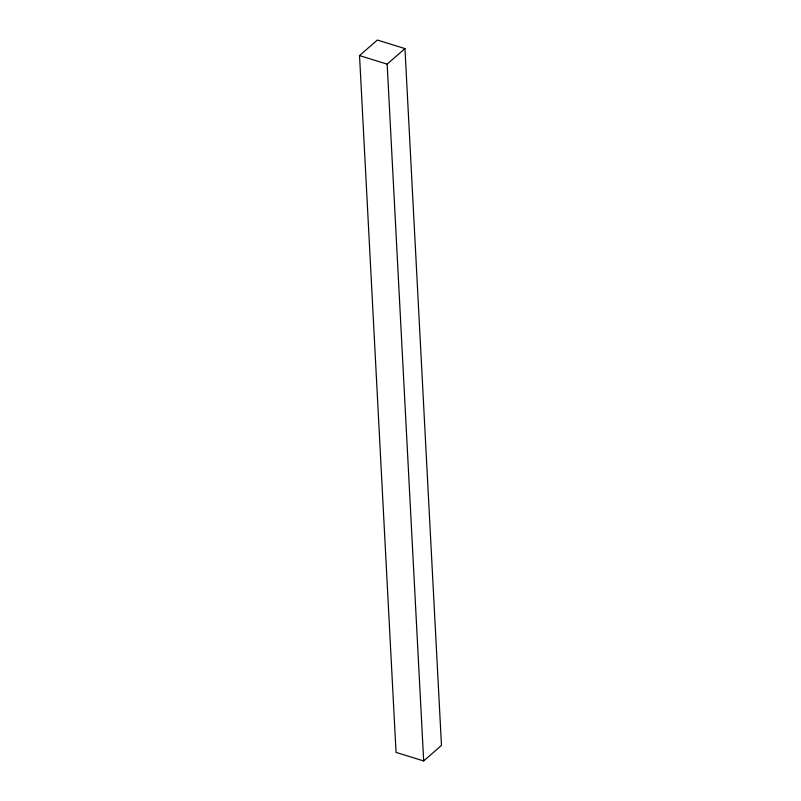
<?xml version="1.0" encoding="UTF-8"?>
<svg xmlns="http://www.w3.org/2000/svg" width="801" height="801" viewBox="0 0 801 801"><rect width="100%" height="100%" fill="white"/><g stroke="black" fill="none" stroke-linecap="round" stroke-linejoin="round"><path stroke-width="1.2" d="M359.529 55.589L377.321 40.05L404.956 48.601L441.471 745.411L423.679 760.95L396.044 752.399L359.529 55.589L387.153 64.14L404.956 48.601M387.153 64.14L423.679 760.95"/></g></svg>
